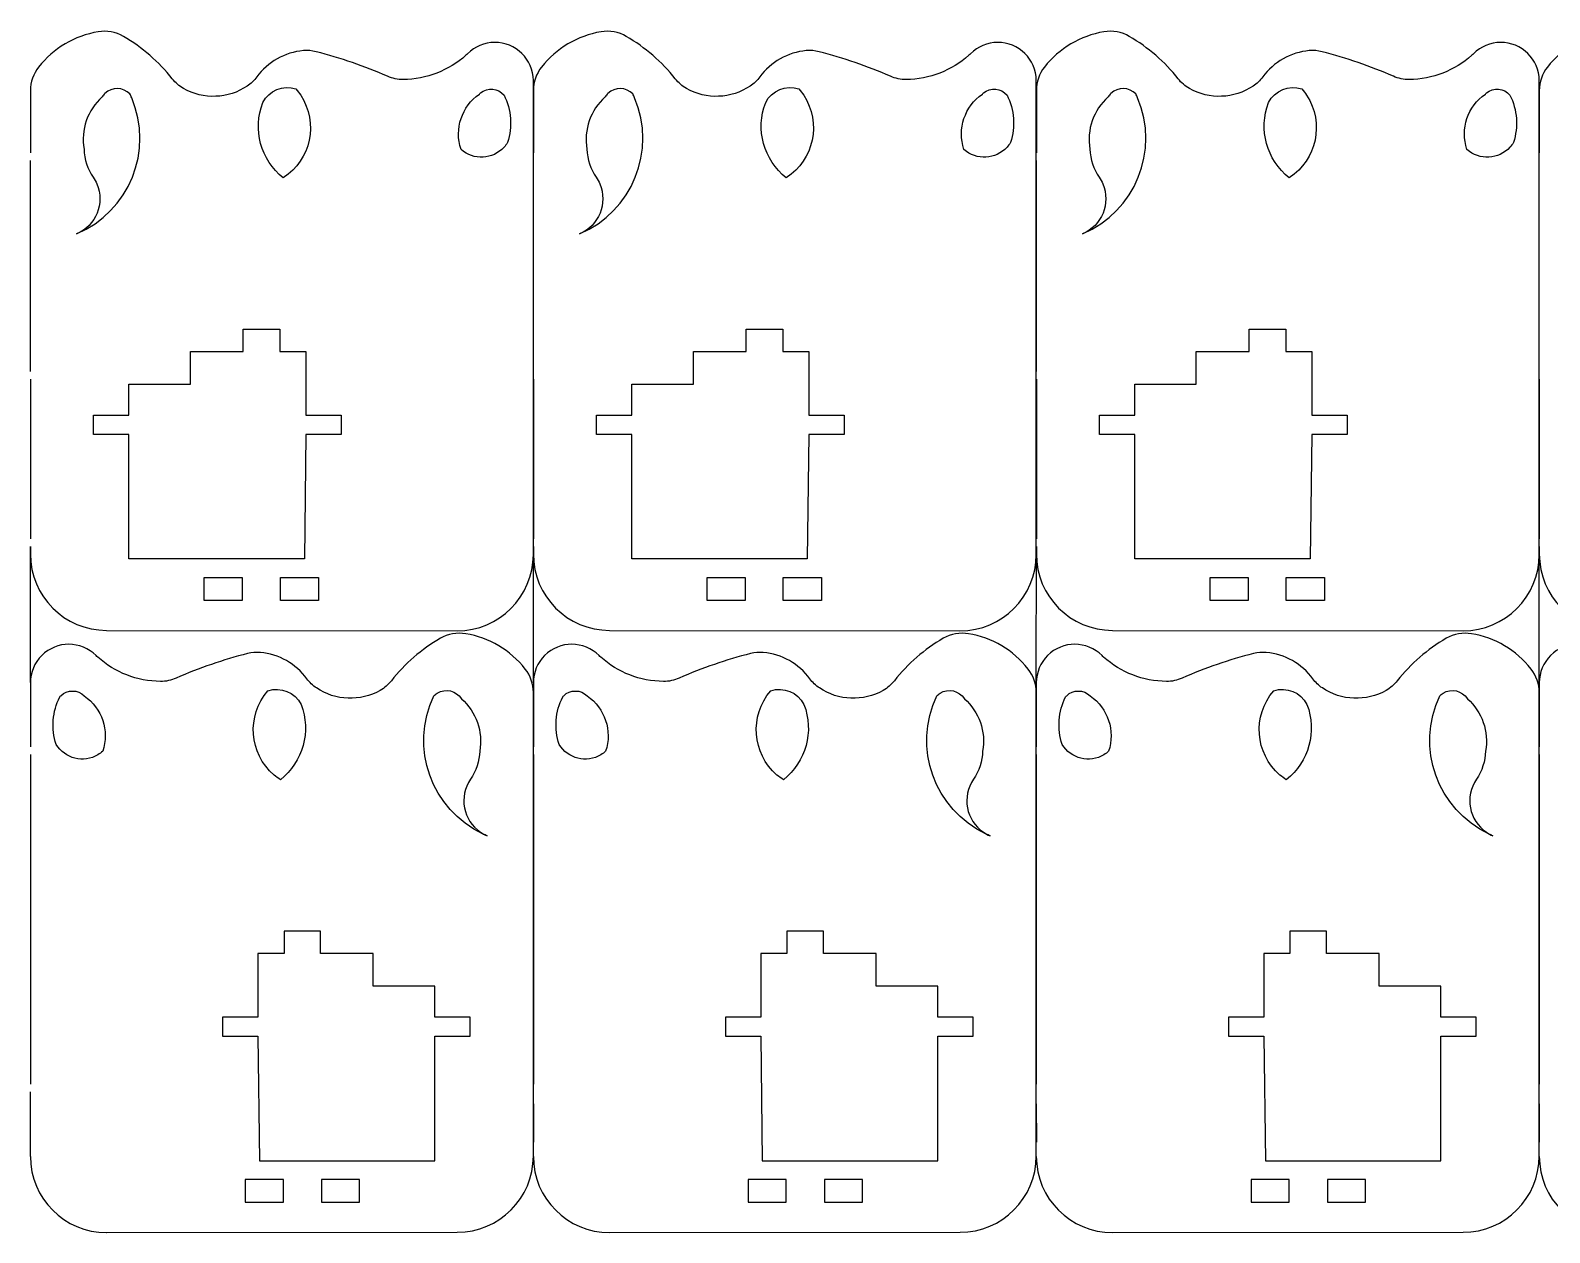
# Model space of a CAD drawing. Header units: inches. Extents: x -1166 to 134, y 1090 to 1990.
# Drawn here: x -410.5 to -211.2, y 1263.1 to 1420.9 of the extents above; entities that cross this region are included whole.
import ezdxf

# ---------------------------------------------------------------- set-up
doc = ezdxf.new("R2010")
doc.units = ezdxf.units.IN
doc.header["$MEASUREMENT"] = 0
doc.layers.add('Corte exterior', color=7, linetype='Continuous')
doc.layers.add('grabado linea medio', color=7, linetype='Continuous')

# ---------------------------------------------------------------- blocks, each defined once
blk = doc.blocks.new('block 5')
at = {"layer": 'Corte exterior', "color": 1, "lineweight": 25}
blk.add_lwpolyline([(-410.52, 1376.12), (-410.52, 1403.81)], dxfattribs=at)
blk = doc.blocks.new('block 10')
at = {"layer": 'Corte exterior', "color": 1, "lineweight": 25}
blk.add_lwpolyline([(-410.52, 1335.31), (-410.52, 1326.85)], dxfattribs=at)
blk = doc.blocks.new('block 15')
at = {"layer": 'Corte exterior', "color": 1, "lineweight": 25}
blk.add_lwpolyline([(-410.52, 1325.85), (-410.52, 1282.61)], dxfattribs=at)
blk = doc.blocks.new('block 20')
at = {"layer": 'Corte exterior', "color": 1, "lineweight": 25}
blk.add_lwpolyline([(-410.52, 1375.12), (-410.52, 1354.15)], dxfattribs=at)
blk = doc.blocks.new('block 25')
at = {"layer": 'Corte exterior', "color": 1, "lineweight": 25}
blk.add_lwpolyline([(-344.52, 1280), (-344.52, 1275)], dxfattribs=at)
blk = doc.blocks.new('block 29')
at = {"layer": 'Corte exterior', "color": 1, "lineweight": 25}
blk.add_open_spline([(-410.52, 1273.11), (-410.52, 1267.59), (-406.05, 1263.11), (-400.52, 1263.11), (-400.52, 1263.11), (-400.52, 1263.11), (-400.51, 1263.11), (-400.51, 1263.11), (-354.51, 1263.16), (-354.51, 1263.16), (-348.99, 1263.16), (-344.52, 1267.64), (-344.52, 1273.16), (-344.52, 1273.16), (-344.52, 1334), (-344.52, 1334), (-344.52, 1335.12), (-344.9, 1336.2), (-345.59, 1337.08), (-347.53, 1339.55), (-350.31, 1341.2), (-353.4, 1341.71), (-354.54, 1341.9), (-355.72, 1341.69), (-356.72, 1341.11), (-359.2, 1339.68), (-361.38, 1337.79), (-363.15, 1335.54), (-363.55, 1335.03), (-364.04, 1334.6), (-364.61, 1334.28), (-367.23, 1332.79), (-370.48, 1332.91), (-372.98, 1334.59), (-373.46, 1334.92), (-373.89, 1335.32), (-374.23, 1335.79), (-375.68, 1337.77), (-377.9, 1339.03), (-380.34, 1339.24), (-380.91, 1339.29), (-381.47, 1339.25), (-382.02, 1339.11), (-385.22, 1338.29), (-388.36, 1337.21), (-391.39, 1335.88), (-392.04, 1335.59), (-392.74, 1335.44), (-393.46, 1335.45), (-396.49, 1335.48), (-399.42, 1336.62), (-401.68, 1338.64), (-401.76, 1338.7), (-401.83, 1338.77), (-401.9, 1338.84), (-403.87, 1340.81), (-407.06, 1340.82), (-409.04, 1338.85), (-409.98, 1337.91), (-410.51, 1336.64), (-410.52, 1335.31), (-410.52, 1335.31), (-410.52, 1353.15), (-410.52, 1353.15), (-410.52, 1353.15), (-410.52, 1352.15), (-410.52, 1352.15), (-410.52, 1346.63), (-406.05, 1342.16), (-400.53, 1342.15), (-400.53, 1342.15), (-354.53, 1342.1), (-354.53, 1342.1), (-349.01, 1342.1), (-344.53, 1346.57), (-344.52, 1352.1), (-344.52, 1352.1), (-344.52, 1352.1), (-344.52, 1352.1), (-344.52, 1352.1), (-344.52, 1414.31), (-344.52, 1414.31), (-344.54, 1417.09), (-346.82, 1419.34), (-349.61, 1419.32), (-350.94, 1419.31), (-352.21, 1418.77), (-353.15, 1417.83), (-353.21, 1417.76), (-353.29, 1417.7), (-353.36, 1417.63), (-355.63, 1415.61), (-358.55, 1414.48), (-361.59, 1414.45), (-362.3, 1414.44), (-363, 1414.58), (-363.65, 1414.87), (-366.68, 1416.2), (-369.82, 1417.28), (-373.03, 1418.1), (-373.57, 1418.24), (-374.14, 1418.28), (-374.7, 1418.24), (-377.14, 1418.02), (-379.37, 1416.76), (-380.81, 1414.79), (-381.16, 1414.32), (-381.58, 1413.91), (-382.06, 1413.59), (-384.57, 1411.91), (-387.81, 1411.78), (-390.43, 1413.27), (-391, 1413.6), (-391.5, 1414.02), (-391.9, 1414.53), (-393.66, 1416.78), (-395.84, 1418.67), (-398.32, 1420.1), (-399.32, 1420.68), (-400.5, 1420.9), (-401.64, 1420.71), (-404.73, 1420.19), (-407.52, 1418.54), (-409.45, 1416.08), (-410.14, 1415.2), (-410.52, 1414.11), (-410.52, 1412.99), (-410.52, 1412.99), (-410.52, 1404.81), (-410.52, 1404.81)], degree=3, knots=[0, 0, 0, 0, 1, 1, 1, 2, 2, 2, 3, 3, 3, 4, 4, 4, 5, 5, 5, 6, 6, 6, 7, 7, 7, 8, 8, 8, 9, 9, 9, 10, 10, 10, 11, 11, 11, 12, 12, 12, 13, 13, 13, 14, 14, 14, 15, 15, 15, 16, 16, 16, 17, 17, 17, 18, 18, 18, 19, 19, 19, 20, 20, 20, 21, 21, 21, 22, 22, 22, 23, 23, 23, 24, 24, 24, 25, 25, 25, 26, 26, 26, 27, 27, 27, 28, 28, 28, 29, 29, 29, 30, 30, 30, 31, 31, 31, 32, 32, 32, 33, 33, 33, 34, 34, 34, 35, 35, 35, 36, 36, 36, 37, 37, 37, 38, 38, 38, 39, 39, 39, 40, 40, 40, 41, 41, 41, 42, 42, 42, 43, 43, 43, 43], dxfattribs=at)
blk = doc.blocks.new('block 34')
at = {"layer": 'Corte exterior', "color": 1, "lineweight": 25}
blk.add_lwpolyline([(-410.52, 1273.11), (-410.52, 1281.61)], dxfattribs=at)
blk = doc.blocks.new('block 39')
at = {"layer": 'Corte exterior', "color": 1, "lineweight": 25}
blk.add_lwpolyline([(-382.32, 1267.09), (-377.32, 1267.09), (-377.32, 1270.09), (-382.32, 1270.09), (-382.32, 1267.09)], dxfattribs=at)
blk = doc.blocks.new('block 44')
at = {"layer": 'Corte exterior', "color": 1, "lineweight": 25}
blk.add_lwpolyline([(-372.32, 1267.09), (-367.32, 1267.09), (-367.32, 1270.09), (-372.32, 1270.09), (-372.32, 1267.09)], dxfattribs=at)
blk = doc.blocks.new('block 49')
at = {"layer": 'Corte exterior', "color": 1, "lineweight": 25}
blk.add_open_spline([(-407.14, 1327.19), (-406, 1325.3), (-403.54, 1324.69), (-401.65, 1325.83), (-401.43, 1325.96), (-401.22, 1326.12), (-401.03, 1326.29), (-400.14, 1328.98), (-401.12, 1331.93), (-403.45, 1333.55), (-404.3, 1334.4), (-405.68, 1334.41), (-406.54, 1333.57), (-406.59, 1333.52), (-406.63, 1333.47), (-406.67, 1333.42), (-407.64, 1331.49), (-407.81, 1329.25), (-407.14, 1327.19)], degree=3, knots=[0, 0, 0, 0, 1, 1, 1, 2, 2, 2, 3, 3, 3, 4, 4, 4, 5, 5, 5, 6, 6, 6, 6], dxfattribs=at)
blk = doc.blocks.new('block 54')
at = {"layer": 'Corte exterior', "color": 1, "lineweight": 25}
blk.add_open_spline([(-377.72, 1322.55), (-374.74, 1324.89), (-373.64, 1328.9), (-375.01, 1332.43), (-375.81, 1334.03), (-377.67, 1334.79), (-379.37, 1334.22), (-382.19, 1330.94), (-381.83, 1326), (-378.55, 1323.17), (-378.29, 1322.95), (-378.01, 1322.74), (-377.72, 1322.55)], degree=3, knots=[0, 0, 0, 0, 1, 1, 1, 2, 2, 2, 3, 3, 3, 4, 4, 4, 4], dxfattribs=at)
blk = doc.blocks.new('block 59')
at = {"layer": 'Corte exterior', "color": 1, "lineweight": 25}
blk.add_open_spline([(-350.59, 1315.19), (-350.9, 1315.32), (-351.19, 1315.48), (-351.46, 1315.66), (-353.74, 1317.22), (-354.33, 1320.33), (-352.77, 1322.61), (-352.02, 1323.7), (-351.6, 1324.99), (-351.56, 1326.31), (-351.11, 1328.86), (-352.01, 1331.46), (-353.95, 1333.17), (-354.63, 1334.26), (-356.06, 1334.59), (-357.14, 1333.91), (-357.3, 1333.81), (-357.45, 1333.69), (-357.58, 1333.56), (-360.8, 1326.76), (-357.9, 1318.64), (-351.11, 1315.42), (-350.94, 1315.34), (-350.77, 1315.26), (-350.59, 1315.19)], degree=3, knots=[0, 0, 0, 0, 1, 1, 1, 2, 2, 2, 3, 3, 3, 4, 4, 4, 5, 5, 5, 6, 6, 6, 7, 7, 7, 8, 8, 8, 8], dxfattribs=at)
blk = doc.blocks.new('block 64')
at = {"layer": 'Corte exterior', "color": 1, "lineweight": 25}
blk.add_lwpolyline([(-382.72, 1349.09), (-382.72, 1346.09), (-387.72, 1346.09), (-387.72, 1349.09), (-382.72, 1349.09)], dxfattribs=at)
blk = doc.blocks.new('block 69')
at = {"layer": 'Corte exterior', "color": 1, "lineweight": 25}
blk.add_lwpolyline([(-372.72, 1349.09), (-372.72, 1346.09), (-377.72, 1346.09), (-377.72, 1349.09), (-372.72, 1349.09)], dxfattribs=at)
blk = doc.blocks.new('block 74')
at = {"layer": 'Corte exterior', "color": 1, "lineweight": 25}
blk.add_open_spline([(-404.45, 1394.18), (-401.91, 1395.26), (-400.72, 1398.2), (-401.8, 1400.74), (-401.93, 1401.04), (-402.09, 1401.33), (-402.27, 1401.61), (-403.02, 1402.7), (-403.44, 1403.98), (-403.48, 1405.3), (-403.94, 1407.85), (-403.03, 1410.45), (-401.09, 1412.17), (-400.99, 1412.33), (-400.87, 1412.47), (-400.74, 1412.61), (-399.82, 1413.49), (-398.35, 1413.47), (-397.46, 1412.55), (-397.38, 1412.38), (-397.3, 1412.21), (-397.23, 1412.04), (-394.29, 1405.11), (-397.53, 1397.12), (-404.45, 1394.18)], degree=3, knots=[0, 0, 0, 0, 1, 1, 1, 2, 2, 2, 3, 3, 3, 4, 4, 4, 5, 5, 5, 6, 6, 6, 7, 7, 7, 8, 8, 8, 8], dxfattribs=at)
blk = doc.blocks.new('block 79')
at = {"layer": 'Corte exterior', "color": 1, "lineweight": 25}
blk.add_open_spline([(-375.67, 1413.21), (-377.37, 1413.79), (-379.23, 1413.02), (-380.03, 1411.42), (-381.4, 1407.89), (-380.3, 1403.88), (-377.33, 1401.54), (-373.7, 1403.9), (-372.68, 1408.76), (-375.05, 1412.38), (-375.24, 1412.67), (-375.45, 1412.95), (-375.67, 1413.21)], degree=3, knots=[0, 0, 0, 0, 1, 1, 1, 2, 2, 2, 3, 3, 3, 4, 4, 4, 4], dxfattribs=at)
blk = doc.blocks.new('block 84')
at = {"layer": 'Corte exterior', "color": 1, "lineweight": 25}
blk.add_open_spline([(-348.37, 1412.41), (-349.15, 1413.34), (-350.52, 1413.45), (-351.45, 1412.68), (-351.5, 1412.63), (-351.55, 1412.59), (-351.59, 1412.54), (-353.92, 1410.93), (-354.91, 1407.97), (-354.01, 1405.28), (-352.37, 1403.8), (-349.84, 1403.93), (-348.36, 1405.57), (-348.19, 1405.76), (-348.04, 1405.96), (-347.9, 1406.18), (-347.24, 1408.24), (-347.4, 1410.48), (-348.37, 1412.41)], degree=3, knots=[0, 0, 0, 0, 1, 1, 1, 2, 2, 2, 3, 3, 3, 4, 4, 4, 5, 5, 5, 6, 6, 6, 6], dxfattribs=at)
blk = doc.blocks.new('block 90')
at = {"layer": 'Corte exterior', "color": 1, "lineweight": 25}
blk.add_lwpolyline([(-344.52, 1376.12), (-344.52, 1403.81)], dxfattribs=at)
blk = doc.blocks.new('block 95')
at = {"layer": 'Corte exterior', "color": 1, "lineweight": 25}
blk.add_lwpolyline([(-344.52, 1335.31), (-344.52, 1326.85)], dxfattribs=at)
blk = doc.blocks.new('block 100')
at = {"layer": 'Corte exterior', "color": 1, "lineweight": 25}
blk.add_lwpolyline([(-344.52, 1325.85), (-344.52, 1282.61)], dxfattribs=at)
blk = doc.blocks.new('block 105')
at = {"layer": 'Corte exterior', "color": 1, "lineweight": 25}
blk.add_lwpolyline([(-344.52, 1375.12), (-344.52, 1354.15)], dxfattribs=at)
blk = doc.blocks.new('block 110')
at = {"layer": 'Corte exterior', "color": 1, "lineweight": 25}
blk.add_lwpolyline([(-278.52, 1280), (-278.51, 1275)], dxfattribs=at)
blk = doc.blocks.new('block 114')
at = {"layer": 'Corte exterior', "color": 1, "lineweight": 25}
blk.add_open_spline([(-344.52, 1273.11), (-344.52, 1267.59), (-340.04, 1263.11), (-334.52, 1263.11), (-334.52, 1263.11), (-334.51, 1263.11), (-334.51, 1263.11), (-334.51, 1263.11), (-288.51, 1263.16), (-288.51, 1263.16), (-282.99, 1263.16), (-278.52, 1267.64), (-278.52, 1273.16), (-278.52, 1273.16), (-278.52, 1334), (-278.52, 1334), (-278.52, 1335.12), (-278.9, 1336.2), (-279.59, 1337.08), (-281.52, 1339.55), (-284.31, 1341.2), (-287.4, 1341.71), (-288.54, 1341.9), (-289.72, 1341.69), (-290.72, 1341.11), (-293.2, 1339.68), (-295.38, 1337.79), (-297.14, 1335.54), (-297.54, 1335.03), (-298.04, 1334.6), (-298.61, 1334.28), (-301.23, 1332.79), (-304.47, 1332.91), (-306.98, 1334.59), (-307.46, 1334.92), (-307.88, 1335.32), (-308.23, 1335.79), (-309.67, 1337.77), (-311.9, 1339.03), (-314.34, 1339.24), (-314.9, 1339.29), (-315.47, 1339.25), (-316.01, 1339.11), (-319.22, 1338.29), (-322.36, 1337.21), (-325.39, 1335.88), (-326.04, 1335.59), (-326.74, 1335.44), (-327.45, 1335.45), (-330.49, 1335.48), (-333.41, 1336.62), (-335.68, 1338.64), (-335.75, 1338.7), (-335.82, 1338.77), (-335.89, 1338.84), (-337.86, 1340.81), (-341.06, 1340.82), (-343.04, 1338.85), (-343.98, 1337.91), (-344.51, 1336.64), (-344.52, 1335.31), (-344.52, 1335.31), (-344.52, 1353.15), (-344.52, 1353.15), (-344.52, 1353.15), (-344.52, 1352.15), (-344.52, 1352.15), (-344.52, 1346.63), (-340.05, 1342.16), (-334.53, 1342.15), (-334.53, 1342.15), (-288.53, 1342.1), (-288.53, 1342.1), (-283, 1342.1), (-278.52, 1346.57), (-278.52, 1352.1), (-278.52, 1352.1), (-278.52, 1352.1), (-278.52, 1352.1), (-278.52, 1352.1), (-278.52, 1414.31), (-278.52, 1414.31), (-278.54, 1417.09), (-280.81, 1419.34), (-283.6, 1419.32), (-284.93, 1419.31), (-286.2, 1418.77), (-287.14, 1417.83), (-287.21, 1417.76), (-287.28, 1417.7), (-287.36, 1417.63), (-289.62, 1415.61), (-292.55, 1414.48), (-295.58, 1414.45), (-296.29, 1414.44), (-297, 1414.58), (-297.65, 1414.87), (-300.68, 1416.2), (-303.82, 1417.28), (-307.02, 1418.1), (-307.57, 1418.24), (-308.13, 1418.28), (-308.7, 1418.24), (-311.13, 1418.02), (-313.36, 1416.76), (-314.81, 1414.79), (-315.15, 1414.32), (-315.57, 1413.91), (-316.06, 1413.59), (-318.56, 1411.91), (-321.81, 1411.78), (-324.43, 1413.27), (-325, 1413.6), (-325.49, 1414.02), (-325.89, 1414.53), (-327.66, 1416.78), (-329.84, 1418.67), (-332.32, 1420.1), (-333.32, 1420.68), (-334.49, 1420.9), (-335.64, 1420.71), (-338.73, 1420.19), (-341.51, 1418.54), (-343.45, 1416.08), (-344.14, 1415.2), (-344.52, 1414.11), (-344.52, 1412.99), (-344.52, 1412.99), (-344.52, 1404.81), (-344.52, 1404.81)], degree=3, knots=[0, 0, 0, 0, 1, 1, 1, 2, 2, 2, 3, 3, 3, 4, 4, 4, 5, 5, 5, 6, 6, 6, 7, 7, 7, 8, 8, 8, 9, 9, 9, 10, 10, 10, 11, 11, 11, 12, 12, 12, 13, 13, 13, 14, 14, 14, 15, 15, 15, 16, 16, 16, 17, 17, 17, 18, 18, 18, 19, 19, 19, 20, 20, 20, 21, 21, 21, 22, 22, 22, 23, 23, 23, 24, 24, 24, 25, 25, 25, 26, 26, 26, 27, 27, 27, 28, 28, 28, 29, 29, 29, 30, 30, 30, 31, 31, 31, 32, 32, 32, 33, 33, 33, 34, 34, 34, 35, 35, 35, 36, 36, 36, 37, 37, 37, 38, 38, 38, 39, 39, 39, 40, 40, 40, 41, 41, 41, 42, 42, 42, 43, 43, 43, 43], dxfattribs=at)
blk = doc.blocks.new('block 119')
at = {"layer": 'Corte exterior', "color": 1, "lineweight": 25}
blk.add_lwpolyline([(-344.52, 1273.11), (-344.52, 1281.61)], dxfattribs=at)
blk = doc.blocks.new('block 124')
at = {"layer": 'Corte exterior', "color": 1, "lineweight": 25}
blk.add_lwpolyline([(-316.32, 1267.09), (-311.32, 1267.09), (-311.32, 1270.09), (-316.32, 1270.09), (-316.32, 1267.09)], dxfattribs=at)
blk = doc.blocks.new('block 129')
at = {"layer": 'Corte exterior', "color": 1, "lineweight": 25}
blk.add_lwpolyline([(-306.32, 1267.09), (-301.32, 1267.09), (-301.32, 1270.09), (-306.32, 1270.09), (-306.32, 1267.09)], dxfattribs=at)
blk = doc.blocks.new('block 134')
at = {"layer": 'Corte exterior', "color": 1, "lineweight": 25}
blk.add_open_spline([(-341.14, 1327.19), (-340, 1325.3), (-337.54, 1324.69), (-335.65, 1325.83), (-335.43, 1325.96), (-335.22, 1326.12), (-335.03, 1326.29), (-334.13, 1328.98), (-335.12, 1331.93), (-337.45, 1333.55), (-338.29, 1334.4), (-339.68, 1334.41), (-340.54, 1333.57), (-340.58, 1333.52), (-340.63, 1333.47), (-340.67, 1333.42), (-341.64, 1331.49), (-341.8, 1329.25), (-341.14, 1327.19)], degree=3, knots=[0, 0, 0, 0, 1, 1, 1, 2, 2, 2, 3, 3, 3, 4, 4, 4, 5, 5, 5, 6, 6, 6, 6], dxfattribs=at)
blk = doc.blocks.new('block 139')
at = {"layer": 'Corte exterior', "color": 1, "lineweight": 25}
blk.add_open_spline([(-311.71, 1322.55), (-308.74, 1324.89), (-307.64, 1328.9), (-309.01, 1332.43), (-309.81, 1334.03), (-311.67, 1334.79), (-313.37, 1334.22), (-316.19, 1330.94), (-315.82, 1326), (-312.55, 1323.17), (-312.28, 1322.95), (-312, 1322.74), (-311.71, 1322.55)], degree=3, knots=[0, 0, 0, 0, 1, 1, 1, 2, 2, 2, 3, 3, 3, 4, 4, 4, 4], dxfattribs=at)
blk = doc.blocks.new('block 144')
at = {"layer": 'Corte exterior', "color": 1, "lineweight": 25}
blk.add_open_spline([(-284.59, 1315.19), (-284.89, 1315.32), (-285.18, 1315.48), (-285.46, 1315.66), (-287.74, 1317.22), (-288.32, 1320.33), (-286.76, 1322.61), (-286.02, 1323.7), (-285.6, 1324.99), (-285.56, 1326.31), (-285.1, 1328.86), (-286.01, 1331.46), (-287.95, 1333.17), (-288.63, 1334.26), (-290.06, 1334.59), (-291.14, 1333.91), (-291.3, 1333.81), (-291.45, 1333.69), (-291.58, 1333.56), (-294.8, 1326.76), (-291.9, 1318.64), (-285.1, 1315.42), (-284.93, 1315.34), (-284.76, 1315.26), (-284.59, 1315.19)], degree=3, knots=[0, 0, 0, 0, 1, 1, 1, 2, 2, 2, 3, 3, 3, 4, 4, 4, 5, 5, 5, 6, 6, 6, 7, 7, 7, 8, 8, 8, 8], dxfattribs=at)
blk = doc.blocks.new('block 149')
at = {"layer": 'Corte exterior', "color": 1, "lineweight": 25}
blk.add_lwpolyline([(-316.72, 1349.09), (-316.72, 1346.09), (-321.72, 1346.09), (-321.72, 1349.09), (-316.72, 1349.09)], dxfattribs=at)
blk = doc.blocks.new('block 154')
at = {"layer": 'Corte exterior', "color": 1, "lineweight": 25}
blk.add_lwpolyline([(-306.72, 1349.09), (-306.72, 1346.09), (-311.72, 1346.09), (-311.72, 1349.09), (-306.72, 1349.09)], dxfattribs=at)
blk = doc.blocks.new('block 159')
at = {"layer": 'Corte exterior', "color": 1, "lineweight": 25}
blk.add_open_spline([(-338.45, 1394.18), (-335.91, 1395.26), (-334.72, 1398.2), (-335.8, 1400.74), (-335.93, 1401.04), (-336.09, 1401.33), (-336.27, 1401.61), (-337.02, 1402.7), (-337.44, 1403.98), (-337.48, 1405.3), (-337.93, 1407.85), (-337.03, 1410.45), (-335.09, 1412.17), (-334.99, 1412.33), (-334.87, 1412.47), (-334.73, 1412.61), (-333.81, 1413.49), (-332.35, 1413.47), (-331.46, 1412.55), (-331.38, 1412.38), (-331.3, 1412.21), (-331.23, 1412.04), (-328.29, 1405.11), (-331.52, 1397.12), (-338.45, 1394.18)], degree=3, knots=[0, 0, 0, 0, 1, 1, 1, 2, 2, 2, 3, 3, 3, 4, 4, 4, 5, 5, 5, 6, 6, 6, 7, 7, 7, 8, 8, 8, 8], dxfattribs=at)
blk = doc.blocks.new('block 164')
at = {"layer": 'Corte exterior', "color": 1, "lineweight": 25}
blk.add_open_spline([(-309.67, 1413.21), (-311.37, 1413.79), (-313.23, 1413.02), (-314.03, 1411.42), (-315.4, 1407.89), (-314.3, 1403.88), (-311.32, 1401.54), (-307.7, 1403.9), (-306.68, 1408.76), (-309.04, 1412.38), (-309.23, 1412.67), (-309.44, 1412.95), (-309.67, 1413.21)], degree=3, knots=[0, 0, 0, 0, 1, 1, 1, 2, 2, 2, 3, 3, 3, 4, 4, 4, 4], dxfattribs=at)
blk = doc.blocks.new('block 169')
at = {"layer": 'Corte exterior', "color": 1, "lineweight": 25}
blk.add_open_spline([(-282.36, 1412.41), (-283.14, 1413.34), (-284.52, 1413.45), (-285.44, 1412.68), (-285.49, 1412.63), (-285.54, 1412.59), (-285.59, 1412.54), (-287.92, 1410.93), (-288.9, 1407.97), (-288.01, 1405.28), (-286.37, 1403.8), (-283.84, 1403.93), (-282.36, 1405.57), (-282.19, 1405.76), (-282.03, 1405.96), (-281.9, 1406.18), (-281.23, 1408.24), (-281.4, 1410.48), (-282.36, 1412.41)], degree=3, knots=[0, 0, 0, 0, 1, 1, 1, 2, 2, 2, 3, 3, 3, 4, 4, 4, 5, 5, 5, 6, 6, 6, 6], dxfattribs=at)
blk = doc.blocks.new('block 175')
at = {"layer": 'Corte exterior', "color": 1, "lineweight": 25}
blk.add_lwpolyline([(-278.51, 1376.12), (-278.51, 1403.81)], dxfattribs=at)
blk = doc.blocks.new('block 180')
at = {"layer": 'Corte exterior', "color": 1, "lineweight": 25}
blk.add_lwpolyline([(-278.52, 1335.31), (-278.52, 1326.85)], dxfattribs=at)
blk = doc.blocks.new('block 185')
at = {"layer": 'Corte exterior', "color": 1, "lineweight": 25}
blk.add_lwpolyline([(-278.52, 1325.85), (-278.52, 1282.61)], dxfattribs=at)
blk = doc.blocks.new('block 190')
at = {"layer": 'Corte exterior', "color": 1, "lineweight": 25}
blk.add_lwpolyline([(-278.51, 1375.12), (-278.51, 1354.15)], dxfattribs=at)
blk = doc.blocks.new('block 195')
at = {"layer": 'Corte exterior', "color": 1, "lineweight": 25}
blk.add_lwpolyline([(-212.51, 1280), (-212.51, 1275)], dxfattribs=at)
blk = doc.blocks.new('block 199')
at = {"layer": 'Corte exterior', "color": 1, "lineweight": 25}
blk.add_open_spline([(-278.52, 1273.11), (-278.52, 1267.59), (-274.04, 1263.11), (-268.52, 1263.11), (-268.51, 1263.11), (-268.51, 1263.11), (-268.51, 1263.11), (-268.51, 1263.11), (-222.5, 1263.16), (-222.5, 1263.16), (-216.99, 1263.16), (-212.52, 1267.64), (-212.52, 1273.16), (-212.52, 1273.16), (-212.52, 1334), (-212.52, 1334), (-212.52, 1335.12), (-212.89, 1336.2), (-213.58, 1337.08), (-215.52, 1339.55), (-218.31, 1341.2), (-221.4, 1341.71), (-222.54, 1341.9), (-223.71, 1341.69), (-224.72, 1341.11), (-227.19, 1339.68), (-229.37, 1337.79), (-231.14, 1335.54), (-231.54, 1335.03), (-232.04, 1334.6), (-232.6, 1334.28), (-235.23, 1332.79), (-238.47, 1332.91), (-240.98, 1334.59), (-241.46, 1334.92), (-241.88, 1335.32), (-242.22, 1335.79), (-243.67, 1337.77), (-245.9, 1339.03), (-248.34, 1339.24), (-248.9, 1339.29), (-249.46, 1339.25), (-250.01, 1339.11), (-253.22, 1338.29), (-256.35, 1337.21), (-259.38, 1335.88), (-260.03, 1335.59), (-260.74, 1335.44), (-261.45, 1335.45), (-264.49, 1335.48), (-267.41, 1336.62), (-269.68, 1338.64), (-269.75, 1338.7), (-269.82, 1338.77), (-269.89, 1338.84), (-271.86, 1340.81), (-275.06, 1340.82), (-277.03, 1338.85), (-277.97, 1337.91), (-278.51, 1336.64), (-278.52, 1335.31), (-278.52, 1335.31), (-278.51, 1353.15), (-278.51, 1353.15), (-278.51, 1353.15), (-278.51, 1352.15), (-278.51, 1352.15), (-278.51, 1346.63), (-274.04, 1342.16), (-268.53, 1342.15), (-268.53, 1342.15), (-222.52, 1342.1), (-222.52, 1342.1), (-217, 1342.1), (-212.52, 1346.57), (-212.51, 1352.1), (-212.51, 1352.1), (-212.51, 1352.1), (-212.51, 1352.1), (-212.51, 1352.1), (-212.51, 1414.31), (-212.51, 1414.31), (-212.53, 1417.09), (-214.81, 1419.34), (-217.6, 1419.32), (-218.93, 1419.31), (-220.2, 1418.77), (-221.14, 1417.83), (-221.21, 1417.76), (-221.28, 1417.7), (-221.35, 1417.63), (-223.62, 1415.61), (-226.54, 1414.48), (-229.58, 1414.45), (-230.29, 1414.44), (-231, 1414.58), (-231.65, 1414.87), (-234.68, 1416.2), (-237.81, 1417.28), (-241.02, 1418.1), (-241.57, 1418.24), (-242.13, 1418.28), (-242.69, 1418.24), (-245.13, 1418.02), (-247.36, 1416.76), (-248.81, 1414.79), (-249.15, 1414.32), (-249.57, 1413.91), (-250.05, 1413.59), (-252.56, 1411.91), (-255.8, 1411.78), (-258.43, 1413.27), (-258.99, 1413.6), (-259.49, 1414.02), (-259.89, 1414.53), (-261.66, 1416.78), (-263.84, 1418.67), (-266.31, 1420.1), (-267.32, 1420.68), (-268.49, 1420.9), (-269.64, 1420.71), (-272.73, 1420.19), (-275.51, 1418.54), (-277.45, 1416.08), (-278.14, 1415.2), (-278.51, 1414.11), (-278.51, 1412.99), (-278.51, 1412.99), (-278.51, 1404.81), (-278.51, 1404.81)], degree=3, knots=[0, 0, 0, 0, 1, 1, 1, 2, 2, 2, 3, 3, 3, 4, 4, 4, 5, 5, 5, 6, 6, 6, 7, 7, 7, 8, 8, 8, 9, 9, 9, 10, 10, 10, 11, 11, 11, 12, 12, 12, 13, 13, 13, 14, 14, 14, 15, 15, 15, 16, 16, 16, 17, 17, 17, 18, 18, 18, 19, 19, 19, 20, 20, 20, 21, 21, 21, 22, 22, 22, 23, 23, 23, 24, 24, 24, 25, 25, 25, 26, 26, 26, 27, 27, 27, 28, 28, 28, 29, 29, 29, 30, 30, 30, 31, 31, 31, 32, 32, 32, 33, 33, 33, 34, 34, 34, 35, 35, 35, 36, 36, 36, 37, 37, 37, 38, 38, 38, 39, 39, 39, 40, 40, 40, 41, 41, 41, 42, 42, 42, 43, 43, 43, 43], dxfattribs=at)
blk = doc.blocks.new('block 204')
at = {"layer": 'Corte exterior', "color": 1, "lineweight": 25}
blk.add_lwpolyline([(-278.52, 1273.11), (-278.52, 1281.61)], dxfattribs=at)
blk = doc.blocks.new('block 209')
at = {"layer": 'Corte exterior', "color": 1, "lineweight": 25}
blk.add_lwpolyline([(-250.32, 1267.09), (-245.32, 1267.09), (-245.32, 1270.09), (-250.32, 1270.09), (-250.32, 1267.09)], dxfattribs=at)
blk = doc.blocks.new('block 214')
at = {"layer": 'Corte exterior', "color": 1, "lineweight": 25}
blk.add_lwpolyline([(-240.32, 1267.09), (-235.32, 1267.09), (-235.32, 1270.09), (-240.32, 1270.09), (-240.32, 1267.09)], dxfattribs=at)
blk = doc.blocks.new('block 219')
at = {"layer": 'Corte exterior', "color": 1, "lineweight": 25}
blk.add_open_spline([(-275.13, 1327.19), (-273.99, 1325.3), (-271.53, 1324.69), (-269.64, 1325.83), (-269.42, 1325.96), (-269.22, 1326.12), (-269.03, 1326.29), (-268.13, 1328.98), (-269.12, 1331.93), (-271.44, 1333.55), (-272.29, 1334.4), (-273.67, 1334.41), (-274.53, 1333.57), (-274.58, 1333.52), (-274.63, 1333.47), (-274.67, 1333.42), (-275.63, 1331.49), (-275.8, 1329.25), (-275.13, 1327.19)], degree=3, knots=[0, 0, 0, 0, 1, 1, 1, 2, 2, 2, 3, 3, 3, 4, 4, 4, 5, 5, 5, 6, 6, 6, 6], dxfattribs=at)
blk = doc.blocks.new('block 224')
at = {"layer": 'Corte exterior', "color": 1, "lineweight": 25}
blk.add_open_spline([(-245.71, 1322.55), (-242.74, 1324.89), (-241.64, 1328.9), (-243, 1332.43), (-243.81, 1334.03), (-245.67, 1334.79), (-247.36, 1334.22), (-250.19, 1330.94), (-249.82, 1326), (-246.54, 1323.17), (-246.28, 1322.95), (-246, 1322.74), (-245.71, 1322.55)], degree=3, knots=[0, 0, 0, 0, 1, 1, 1, 2, 2, 2, 3, 3, 3, 4, 4, 4, 4], dxfattribs=at)
blk = doc.blocks.new('block 229')
at = {"layer": 'Corte exterior', "color": 1, "lineweight": 25}
blk.add_open_spline([(-218.59, 1315.19), (-218.89, 1315.32), (-219.18, 1315.48), (-219.45, 1315.66), (-221.73, 1317.22), (-222.32, 1320.33), (-220.76, 1322.61), (-220.02, 1323.7), (-219.6, 1324.99), (-219.56, 1326.31), (-219.1, 1328.86), (-220.01, 1331.46), (-221.95, 1333.17), (-222.62, 1334.26), (-224.05, 1334.59), (-225.14, 1333.91), (-225.3, 1333.81), (-225.44, 1333.69), (-225.57, 1333.56), (-228.8, 1326.76), (-225.9, 1318.64), (-219.1, 1315.42), (-218.93, 1315.34), (-218.76, 1315.26), (-218.59, 1315.19)], degree=3, knots=[0, 0, 0, 0, 1, 1, 1, 2, 2, 2, 3, 3, 3, 4, 4, 4, 5, 5, 5, 6, 6, 6, 7, 7, 7, 8, 8, 8, 8], dxfattribs=at)
blk = doc.blocks.new('block 234')
at = {"layer": 'Corte exterior', "color": 1, "lineweight": 25}
blk.add_lwpolyline([(-250.71, 1349.09), (-250.71, 1346.09), (-255.71, 1346.09), (-255.71, 1349.09), (-250.71, 1349.09)], dxfattribs=at)
blk = doc.blocks.new('block 239')
at = {"layer": 'Corte exterior', "color": 1, "lineweight": 25}
blk.add_lwpolyline([(-240.71, 1349.09), (-240.71, 1346.09), (-245.71, 1346.09), (-245.71, 1349.09), (-240.71, 1349.09)], dxfattribs=at)
blk = doc.blocks.new('block 244')
at = {"layer": 'Corte exterior', "color": 1, "lineweight": 25}
blk.add_open_spline([(-272.45, 1394.18), (-269.9, 1395.26), (-268.72, 1398.2), (-269.79, 1400.74), (-269.92, 1401.04), (-270.08, 1401.33), (-270.27, 1401.61), (-271.01, 1402.7), (-271.43, 1403.98), (-271.47, 1405.3), (-271.93, 1407.85), (-271.02, 1410.45), (-269.08, 1412.17), (-268.98, 1412.33), (-268.86, 1412.47), (-268.73, 1412.61), (-267.81, 1413.49), (-266.35, 1413.47), (-265.46, 1412.55), (-265.38, 1412.38), (-265.3, 1412.21), (-265.22, 1412.04), (-262.29, 1405.11), (-265.52, 1397.12), (-272.45, 1394.18)], degree=3, knots=[0, 0, 0, 0, 1, 1, 1, 2, 2, 2, 3, 3, 3, 4, 4, 4, 5, 5, 5, 6, 6, 6, 7, 7, 7, 8, 8, 8, 8], dxfattribs=at)
blk = doc.blocks.new('block 249')
at = {"layer": 'Corte exterior', "color": 1, "lineweight": 25}
blk.add_open_spline([(-243.67, 1413.21), (-245.36, 1413.79), (-247.23, 1413.02), (-248.03, 1411.42), (-249.39, 1407.89), (-248.3, 1403.88), (-245.32, 1401.54), (-241.7, 1403.9), (-240.68, 1408.76), (-243.04, 1412.38), (-243.23, 1412.67), (-243.44, 1412.95), (-243.67, 1413.21)], degree=3, knots=[0, 0, 0, 0, 1, 1, 1, 2, 2, 2, 3, 3, 3, 4, 4, 4, 4], dxfattribs=at)
blk = doc.blocks.new('block 254')
at = {"layer": 'Corte exterior', "color": 1, "lineweight": 25}
blk.add_open_spline([(-216.36, 1412.41), (-217.14, 1413.34), (-218.52, 1413.45), (-219.44, 1412.68), (-219.49, 1412.63), (-219.54, 1412.59), (-219.59, 1412.54), (-221.91, 1410.93), (-222.9, 1407.97), (-222, 1405.28), (-220.37, 1403.8), (-217.84, 1403.93), (-216.36, 1405.57), (-216.18, 1405.76), (-216.03, 1405.96), (-215.9, 1406.18), (-215.23, 1408.24), (-215.4, 1410.48), (-216.36, 1412.41)], degree=3, knots=[0, 0, 0, 0, 1, 1, 1, 2, 2, 2, 3, 3, 3, 4, 4, 4, 5, 5, 5, 6, 6, 6, 6], dxfattribs=at)
blk = doc.blocks.new('block 260')
at = {"layer": 'Corte exterior', "color": 1, "lineweight": 25}
blk.add_lwpolyline([(-212.51, 1376.12), (-212.51, 1403.81)], dxfattribs=at)
blk = doc.blocks.new('block 265')
at = {"layer": 'Corte exterior', "color": 1, "lineweight": 25}
blk.add_lwpolyline([(-212.51, 1335.31), (-212.51, 1326.85)], dxfattribs=at)
blk = doc.blocks.new('block 270')
at = {"layer": 'Corte exterior', "color": 1, "lineweight": 25}
blk.add_lwpolyline([(-212.51, 1325.85), (-212.51, 1282.61)], dxfattribs=at)
blk = doc.blocks.new('block 275')
at = {"layer": 'Corte exterior', "color": 1, "lineweight": 25}
blk.add_lwpolyline([(-212.51, 1375.12), (-212.51, 1354.15)], dxfattribs=at)
blk = doc.blocks.new('block 284')
at = {"layer": 'Corte exterior', "color": 1, "lineweight": 25}
blk.add_open_spline([(-212.51, 1273.11), (-212.51, 1267.59), (-208.04, 1263.11), (-202.51, 1263.11), (-202.51, 1263.11), (-202.51, 1263.11), (-202.5, 1263.11), (-202.5, 1263.11), (-156.5, 1263.16), (-156.5, 1263.16), (-150.98, 1263.16), (-146.51, 1267.64), (-146.51, 1273.16), (-146.51, 1273.16), (-146.51, 1334), (-146.51, 1334), (-146.51, 1335.12), (-146.89, 1336.2), (-147.58, 1337.08), (-149.52, 1339.55), (-152.3, 1341.2), (-155.39, 1341.71), (-156.54, 1341.9), (-157.71, 1341.69), (-158.71, 1341.11), (-161.19, 1339.68), (-163.37, 1337.79), (-165.14, 1335.54), (-165.54, 1335.03), (-166.03, 1334.6), (-166.6, 1334.28), (-169.22, 1332.79), (-172.47, 1332.91), (-174.97, 1334.59), (-175.46, 1334.92), (-175.88, 1335.32), (-176.22, 1335.79), (-177.67, 1337.77), (-179.9, 1339.03), (-182.34, 1339.24), (-182.9, 1339.29), (-183.46, 1339.25), (-184.01, 1339.11), (-187.21, 1338.29), (-190.35, 1337.21), (-193.38, 1335.88), (-194.03, 1335.59), (-194.74, 1335.44), (-195.45, 1335.45), (-198.48, 1335.48), (-201.41, 1336.62), (-203.67, 1338.64), (-203.75, 1338.7), (-203.82, 1338.77), (-203.89, 1338.84), (-205.86, 1340.81), (-209.05, 1340.82), (-211.03, 1338.85), (-211.97, 1337.91), (-212.5, 1336.64), (-212.51, 1335.31), (-212.51, 1335.31), (-212.51, 1353.15), (-212.51, 1353.15), (-212.51, 1353.15), (-212.51, 1352.15), (-212.51, 1352.15), (-212.51, 1346.63), (-208.04, 1342.16), (-202.52, 1342.15), (-202.52, 1342.15), (-156.52, 1342.1), (-156.52, 1342.1), (-151, 1342.1), (-146.52, 1346.57), (-146.51, 1352.1), (-146.51, 1352.1), (-146.51, 1352.1), (-146.51, 1352.1), (-146.51, 1352.1), (-146.51, 1414.31), (-146.51, 1414.31), (-146.53, 1417.09), (-148.81, 1419.34), (-151.6, 1419.32), (-152.93, 1419.31), (-154.2, 1418.77), (-155.14, 1417.83), (-155.21, 1417.76), (-155.28, 1417.7), (-155.35, 1417.63), (-157.62, 1415.61), (-160.54, 1414.48), (-163.58, 1414.45), (-164.29, 1414.44), (-164.99, 1414.58), (-165.64, 1414.87), (-168.67, 1416.2), (-171.81, 1417.28), (-175.02, 1418.1), (-175.56, 1418.24), (-176.13, 1418.28), (-176.69, 1418.24), (-179.13, 1418.02), (-181.36, 1416.76), (-182.8, 1414.79), (-183.15, 1414.32), (-183.57, 1413.91), (-184.05, 1413.59), (-186.56, 1411.91), (-189.8, 1411.78), (-192.42, 1413.27), (-192.99, 1413.6), (-193.49, 1414.02), (-193.89, 1414.53), (-195.65, 1416.78), (-197.83, 1418.67), (-200.31, 1420.1), (-201.31, 1420.68), (-202.49, 1420.9), (-203.63, 1420.71), (-206.72, 1420.19), (-209.51, 1418.54), (-211.44, 1416.08), (-212.13, 1415.2), (-212.51, 1414.11), (-212.51, 1412.99), (-212.51, 1412.99), (-212.51, 1404.81), (-212.51, 1404.81)], degree=3, knots=[0, 0, 0, 0, 1, 1, 1, 2, 2, 2, 3, 3, 3, 4, 4, 4, 5, 5, 5, 6, 6, 6, 7, 7, 7, 8, 8, 8, 9, 9, 9, 10, 10, 10, 11, 11, 11, 12, 12, 12, 13, 13, 13, 14, 14, 14, 15, 15, 15, 16, 16, 16, 17, 17, 17, 18, 18, 18, 19, 19, 19, 20, 20, 20, 21, 21, 21, 22, 22, 22, 23, 23, 23, 24, 24, 24, 25, 25, 25, 26, 26, 26, 27, 27, 27, 28, 28, 28, 29, 29, 29, 30, 30, 30, 31, 31, 31, 32, 32, 32, 33, 33, 33, 34, 34, 34, 35, 35, 35, 36, 36, 36, 37, 37, 37, 38, 38, 38, 39, 39, 39, 40, 40, 40, 41, 41, 41, 42, 42, 42, 43, 43, 43, 43], dxfattribs=at)
blk = doc.blocks.new('block 289')
at = {"layer": 'Corte exterior', "color": 1, "lineweight": 25}
blk.add_lwpolyline([(-212.51, 1273.11), (-212.51, 1281.61)], dxfattribs=at)
blk = doc.blocks.new('block 684')
at = {"layer": 'grabado linea medio', "color": 2, "lineweight": 25}
blk.add_lwpolyline([(-372.44, 1302.69), (-377.24, 1302.69), (-377.24, 1299.74), (-380.67, 1299.74), (-380.67, 1291.4), (-385.31, 1291.4), (-385.31, 1288.88), (-380.67, 1288.88), (-380.47, 1272.54), (-357.44, 1272.54), (-357.44, 1288.88), (-352.8, 1288.88), (-352.8, 1291.4), (-357.44, 1291.4), (-357.44, 1295.46), (-365.52, 1295.46), (-365.52, 1299.74), (-372.44, 1299.74), (-372.44, 1302.69)], dxfattribs=at)
blk = doc.blocks.new('block 689')
at = {"layer": 'grabado linea medio', "color": 2, "lineweight": 25}
blk.add_lwpolyline([(-374.37, 1378.74), (-374.37, 1370.4), (-369.73, 1370.4), (-369.73, 1367.88), (-374.37, 1367.88), (-374.57, 1351.54), (-397.6, 1351.54), (-397.6, 1367.88), (-402.24, 1367.88), (-402.24, 1370.4), (-397.6, 1370.4), (-397.6, 1374.46), (-389.52, 1374.46), (-389.52, 1378.74), (-382.6, 1378.74), (-382.6, 1381.69), (-377.8, 1381.69), (-377.8, 1378.74), (-374.37, 1378.74)], dxfattribs=at)
blk = doc.blocks.new('block 694')
at = {"layer": 'grabado linea medio', "color": 2, "lineweight": 25}
blk.add_lwpolyline([(-306.44, 1302.69), (-311.24, 1302.69), (-311.24, 1299.74), (-314.67, 1299.74), (-314.67, 1291.4), (-319.31, 1291.4), (-319.31, 1288.88), (-314.67, 1288.88), (-314.47, 1272.54), (-291.44, 1272.54), (-291.44, 1288.88), (-286.8, 1288.88), (-286.8, 1291.4), (-291.44, 1291.4), (-291.44, 1295.46), (-299.52, 1295.46), (-299.52, 1299.74), (-306.44, 1299.74), (-306.44, 1302.69)], dxfattribs=at)
blk = doc.blocks.new('block 699')
at = {"layer": 'grabado linea medio', "color": 2, "lineweight": 25}
blk.add_lwpolyline([(-308.37, 1378.74), (-308.37, 1370.4), (-303.73, 1370.4), (-303.73, 1367.88), (-308.37, 1367.88), (-308.57, 1351.54), (-331.6, 1351.54), (-331.6, 1367.88), (-336.24, 1367.88), (-336.24, 1370.4), (-331.6, 1370.4), (-331.6, 1374.46), (-323.52, 1374.46), (-323.52, 1378.74), (-316.6, 1378.74), (-316.6, 1381.69), (-311.8, 1381.69), (-311.8, 1378.74), (-308.37, 1378.74)], dxfattribs=at)
blk = doc.blocks.new('block 704')
at = {"layer": 'grabado linea medio', "color": 2, "lineweight": 25}
blk.add_lwpolyline([(-240.44, 1302.69), (-245.24, 1302.69), (-245.24, 1299.74), (-248.66, 1299.74), (-248.66, 1291.4), (-253.3, 1291.4), (-253.3, 1288.88), (-248.66, 1288.88), (-248.46, 1272.54), (-225.43, 1272.54), (-225.43, 1288.88), (-220.79, 1288.88), (-220.79, 1291.4), (-225.43, 1291.4), (-225.43, 1295.46), (-233.51, 1295.46), (-233.51, 1299.74), (-240.44, 1299.74), (-240.44, 1302.69)], dxfattribs=at)
blk = doc.blocks.new('block 709')
at = {"layer": 'grabado linea medio', "color": 2, "lineweight": 25}
blk.add_lwpolyline([(-242.37, 1378.74), (-242.37, 1370.4), (-237.73, 1370.4), (-237.73, 1367.88), (-242.37, 1367.88), (-242.57, 1351.54), (-265.6, 1351.54), (-265.6, 1367.88), (-270.24, 1367.88), (-270.24, 1370.4), (-265.6, 1370.4), (-265.6, 1374.46), (-257.52, 1374.46), (-257.52, 1378.74), (-250.59, 1378.74), (-250.59, 1381.69), (-245.79, 1381.69), (-245.79, 1378.74), (-242.37, 1378.74)], dxfattribs=at)

msp = doc.modelspace()

# ---------------------------------------------------------------- block references
at = {"layer": 'Corte exterior'}
for name in ['block 29', 'block 114', 'block 199', 'block 284', 'block 79', 'block 164', 'block 249', 'block 74', 'block 84', 'block 159', 'block 169', 'block 244', 'block 254', 'block 5', 'block 90', 'block 175', 'block 260', 'block 20', 'block 105', 'block 190', 'block 275', 'block 64', 'block 69', 'block 149', 'block 154', 'block 234', 'block 239', 'block 10', 'block 49', 'block 54', 'block 59', 'block 95', 'block 134', 'block 139', 'block 144', 'block 180', 'block 219', 'block 224', 'block 229', 'block 265', 'block 15', 'block 100', 'block 185', 'block 270', 'block 34', 'block 119', 'block 25', 'block 204', 'block 110', 'block 289', 'block 195', 'block 39', 'block 44', 'block 124', 'block 129', 'block 209', 'block 214']:
    msp.add_blockref(name, (0, 0), dxfattribs=at)
at = {"layer": 'grabado linea medio'}
for name in ['block 689', 'block 699', 'block 709', 'block 684', 'block 694', 'block 704']:
    msp.add_blockref(name, (0, 0), dxfattribs=at)

doc.saveas('drawing.dxf')
